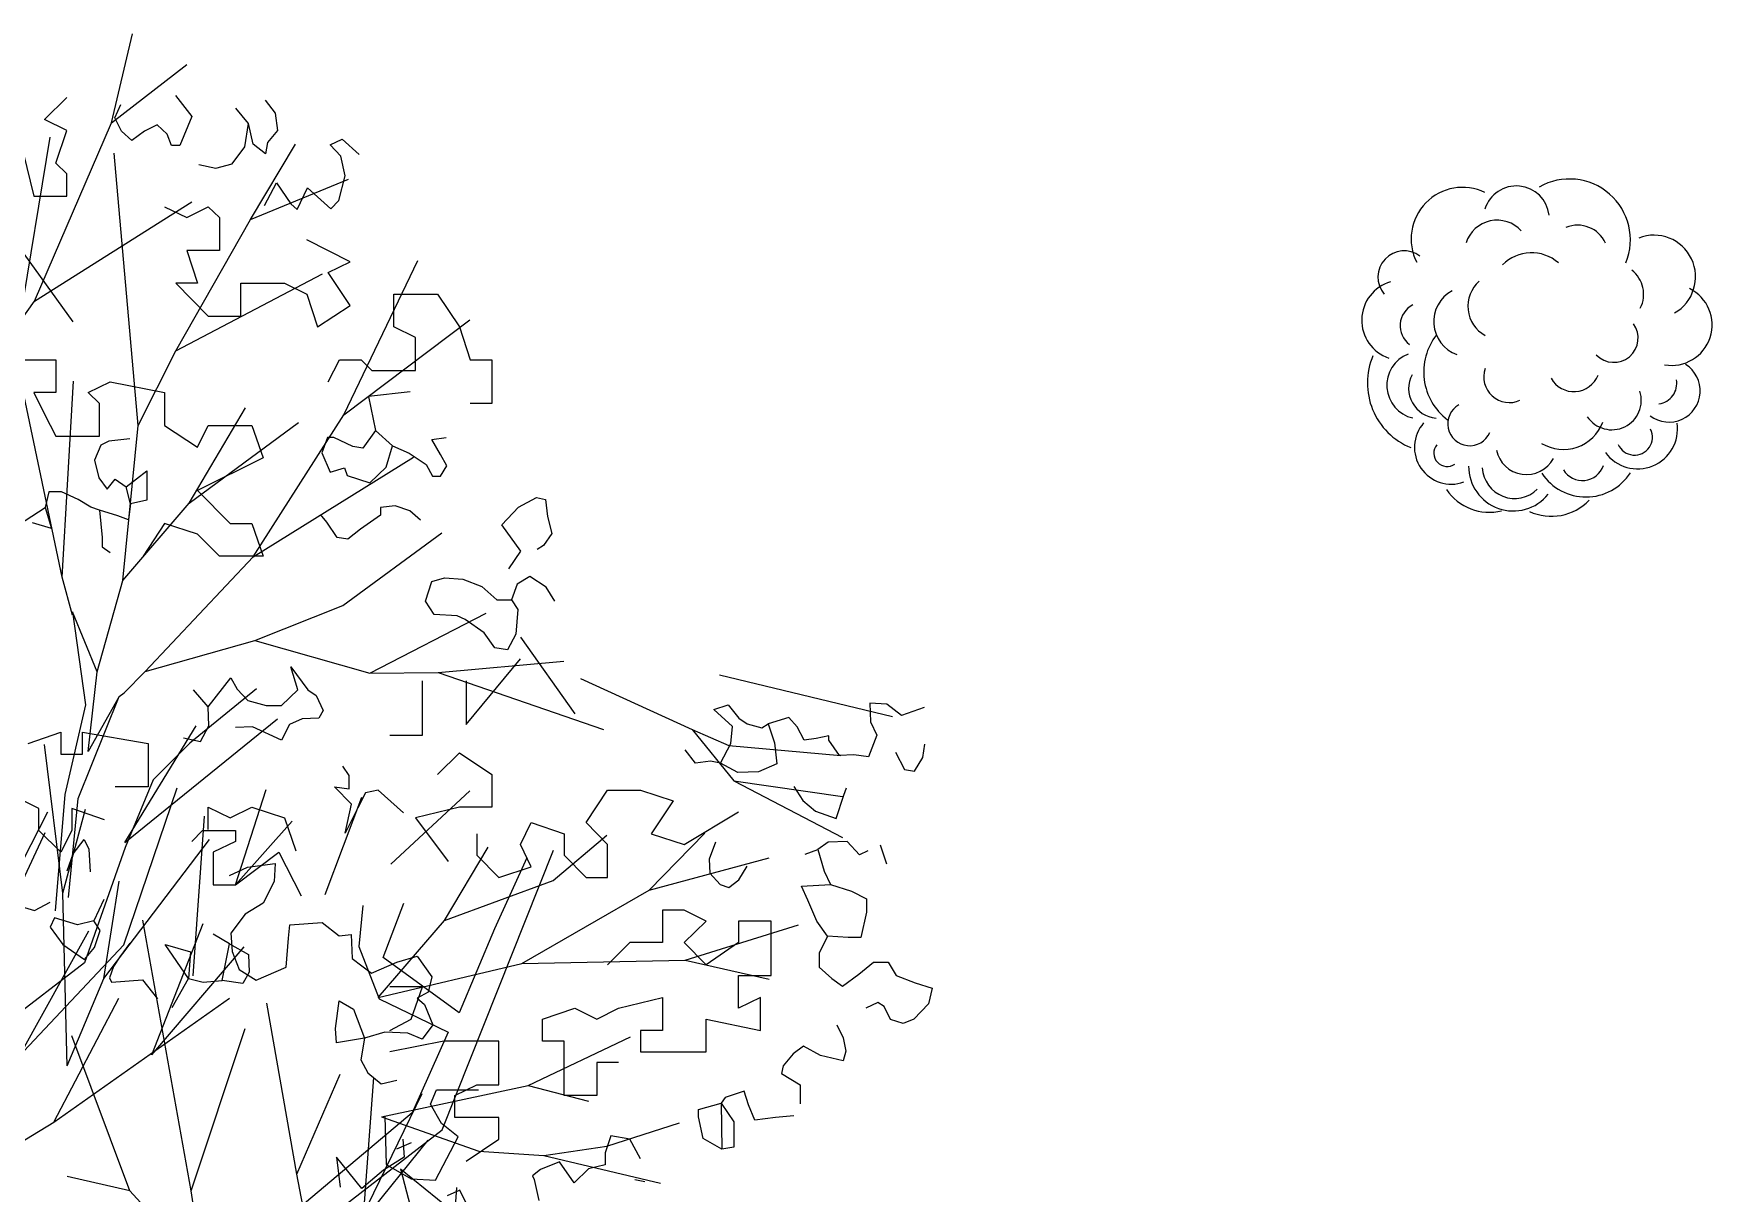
# Model space of a CAD drawing. Extents: x -408 to 1508121, y -29672 to 868845.
# Drawn here: x 1337117 to 1345172, y 173221 to 178770 of the extents above; entities that cross this region are included whole.
import ezdxf

# ---------------------------------------------------------------- set-up
doc = ezdxf.new("R2010")
doc.units = 0
doc.header["$MEASUREMENT"] = 0
doc.layers.get('0').update_dxf_attribs({"lineweight": 25})
doc.layers.add('Vegetation', color=8, linetype='Continuous')

# ---------------------------------------------------------------- blocks, each defined once
blk = doc.blocks.new('tree_elev_19')
for p, q in [((469.8, 5692.6), (509.7, 5863.2)), ((469.8, 5692.6), (613.7, 5803.9)), ((341.6, 5698.7), (383.9, 5741)), ((592, 5744.7), (623.4, 5704.7)), ((763.7, 5736.2), (783.1, 5710.8)), ((475.8, 5702.3), (487.9, 5727.7)), ((623.4, 5704.7), (600.4, 5649.1)), ((732.3, 5691.4), (708.1, 5720.5)), ((783.1, 5710.8), (787.9, 5678.1)), ((322.2, 5351.5), (469.8, 5692.6)), ((383.9, 5678.1), (341.6, 5698.7)), ((363.3, 5615.2), (383.9, 5678.1)), ((489.1, 5676.9), (475.8, 5702.3)), ((508.5, 5658.8), (489.1, 5676.9)), ((532.7, 5676.9), (508.5, 5658.8)), ((556.9, 5689), (532.7, 5676.9)), ((576.2, 5670.9), (556.9, 5689)), ((725, 5646.7), (732.3, 5691.4)), ((740.7, 5651.5), (732.3, 5691.4)), ((787.9, 5678.1), (768.6, 5655.1)), ((396.4, 5311.6), (158.1, 5641.8)), ((294.4, 5311.6), (352.4, 5664.8)), ((584.7, 5649.1), (576.2, 5670.9)), ((600.4, 5649.1), (584.7, 5649.1)), ((700.8, 5614), (725, 5646.7)), ((735.9, 5507.6), (821.8, 5651.5)), ((764.9, 5633.4), (740.7, 5651.5)), ((768.6, 5655.1), (764.9, 5633.4)), ((888.3, 5650.3), (911.3, 5661.2)), ((908.9, 5628.5), (888.3, 5650.3)), ((911.3, 5661.2), (943.9, 5632.2)), ((300.4, 5635.8), (321, 5552.3)), ((383.9, 5594.7), (363.3, 5615.2)), ((520.6, 5113.2), (474.6, 5634.6)), ((636.7, 5612.8), (669.4, 5605.6)), ((669.4, 5605.6), (700.8, 5614)), ((917.3, 5591), (908.9, 5628.5)), ((383.9, 5552.3), (383.9, 5594.7)), ((735.9, 5507.6), (923.4, 5585)), ((762.5, 5534.2), (785.5, 5577.7)), ((785.5, 5577.7), (813.3, 5537.8)), ((905.2, 5543.9), (917.3, 5591)), ((321, 5552.3), (383.9, 5552.3)), ((825.4, 5526.9), (844.8, 5568.1)), ((844.8, 5568.1), (889.5, 5528.1)), ((889.5, 5528.1), (905.2, 5543.9)), ((322.2, 5351.5), (623.4, 5541.4)), ((571.4, 5531.8), (613.7, 5511.2)), ((613.7, 5511.2), (654.8, 5531.8)), ((654.8, 5531.8), (676.6, 5511.2)), ((676.6, 5511.2), (676.6, 5448.3)), ((813.3, 5537.8), (825.4, 5526.9)), ((593.2, 5256), (735.9, 5507.6)), ((676.6, 5448.3), (613.7, 5448.3)), ((613.7, 5448.3), (634.3, 5385.4)), ((927, 5426.5), (843.5, 5468.9)), ((884.7, 5406), (927, 5426.5)), ((914.9, 5133.8), (1056.4, 5429)), ((593.2, 5256), (873.8, 5403.6)), ((634.3, 5385.4), (593.2, 5385.4)), ((593.2, 5385.4), (654.8, 5322.5)), ((717.7, 5385.4), (738.3, 5385.4)), ((717.7, 5322.5), (717.7, 5385.4)), ((738.3, 5385.4), (801.2, 5385.4)), ((801.2, 5385.4), (843.5, 5364.8)), ((927, 5343.1), (884.7, 5406)), ((294.4, 5311.6), (322.2, 5351.5)), ((843.5, 5364.8), (864.1, 5301.9)), ((1010.5, 5364.8), (1093.9, 5364.8)), ((1010.5, 5301.9), (1010.5, 5364.8)), ((1093.9, 5364.8), (1136.3, 5301.9)), ((654.8, 5322.5), (717.7, 5322.5)), ((864.1, 5301.9), (927, 5343.1)), ((914.9, 5133.8), (1155.6, 5315.3)), ((1051.6, 5281.4), (1010.5, 5301.9)), ((1136.3, 5301.9), (1156.8, 5239)), ((520.6, 5113.2), (593.2, 5256)), ((1051.6, 5218.5), (1051.6, 5281.4)), ((278.7, 5239), (363.3, 5239)), ((375.4, 4822.9), (285.9, 5248.7)), ((363.3, 5239), (363.3, 5176.1)), ((884.7, 5196.7), (906.4, 5239)), ((906.4, 5239), (947.6, 5239)), ((947.6, 5239), (968.1, 5218.5)), ((1156.8, 5239), (1198, 5239)), ((1198, 5239), (1198, 5155.6)), ((375.4, 4822.9), (397.2, 5197.9)), ((425, 5176.1), (467.4, 5196.7)), ((467.4, 5196.7), (571.4, 5176.1)), ((968.1, 5218.5), (1051.6, 5218.5)), ((321, 5176.1), (341.6, 5135)), ((363.3, 5176.1), (321, 5176.1)), ((446.8, 5155.6), (425, 5176.1)), ((446.8, 5092.7), (446.8, 5155.6)), ((571.4, 5176.1), (571.4, 5135)), ((1041.9, 5177.4), (962.1, 5168.9)), ((962.1, 5168.9), (975.4, 5103.6)), ((1198, 5155.6), (1156.8, 5155.6)), ((341.6, 5135), (363.3, 5092.7)), ((571.4, 5135), (571.4, 5113.2)), ((618.6, 4964.5), (726.2, 5147.1)), ((740.7, 4861.7), (914.9, 5133.8)), ((363.3, 5092.7), (446.8, 5092.7)), ((491.6, 4816.9), (520.6, 5113.2)), ((571.4, 5113.2), (634.3, 5072.1)), ((618.6, 4964.5), (827.8, 5119.3)), ((634.3, 5072.1), (654.8, 5113.2)), ((654.8, 5113.2), (738.3, 5113.2)), ((738.3, 5113.2), (760.1, 5051.6)), ((975.4, 5103.6), (951.2, 5069.7)), ((1008.1, 5074.5), (975.4, 5103.6)), ((449.2, 5075.8), (437.1, 5046.7)), ((464.9, 5083), (449.2, 5075.8)), ((504.9, 5087.8), (464.9, 5083)), ((883.5, 5090.3), (872.6, 5061.2)), ((872.6, 5061.2), (888.3, 5023.7)), ((895.6, 5090.3), (883.5, 5090.3)), ((931.8, 5073.3), (895.6, 5090.3)), ((951.2, 5069.7), (931.8, 5073.3)), ((996, 5033.4), (1008.1, 5074.5)), ((1008.1, 5074.5), (1039.5, 5060)), ((1039.5, 5060), (1072.2, 5038.3)), ((1083, 5086.6), (1110.9, 5090.3)), ((1100, 5057.6), (1083, 5086.6)), ((437.1, 5046.7), (445.6, 5012.9)), ((760.1, 5051.6), (634.3, 4988.7)), ((740.7, 4861.7), (1048, 5052.8)), ((888.3, 5023.7), (916.1, 5032.2)), ((916.1, 5032.2), (921, 5017.7)), ((964.5, 5003.2), (996, 5033.4)), ((1072.2, 5038.3), (1084.3, 5016.5)), ((1112.1, 5035.8), (1100, 5057.6)), ((1100, 5016.5), (1112.1, 5035.8)), ((445.6, 5012.9), (461.3, 4991.1)), ((461.3, 4991.1), (477, 5010.4)), ((477, 5010.4), (497.6, 4995.9)), ((497.6, 4995.9), (537.5, 5026.2)), ((506.1, 4963.3), (497.6, 4995.9)), ((537.5, 5026.2), (537.5, 4970.5)), ((921, 5017.7), (964.5, 5003.2)), ((1084.3, 5016.5), (1100, 5016.5)), ((350, 4986.2), (342.8, 4956)), ((374.2, 4986.2), (350, 4986.2)), ((405.7, 4971.7), (374.2, 4986.2)), ((429.9, 4957.2), (405.7, 4971.7)), ((491.6, 4816.9), (618.6, 4964.5)), ((506.1, 4963.3), (502.4, 4933)), ((537.5, 4970.5), (506.1, 4963.3)), ((634.3, 4988.7), (697.2, 4925.8)), ((1248.8, 4957.2), (1283.8, 4975.4)), ((1283.8, 4975.4), (1300.8, 4971.7)), ((1300.8, 4971.7), (1304.4, 4939.1)), ((278.7, 4914.9), (342.8, 4956)), ((342.8, 4956), (354.9, 4916.1)), ((446.8, 4951.2), (429.9, 4957.2)), ((481.9, 4940.3), (446.8, 4951.2)), ((446.8, 4951.2), (451.6, 4899.1)), ((502.4, 4933), (481.9, 4940.3)), ((882.3, 4928.2), (870.2, 4942.7)), ((985.1, 4941.5), (946.4, 4914.9)), ((1012.9, 4959.6), (985.1, 4956)), ((985.1, 4956), (985.1, 4941.5)), ((1040.7, 4950), (1012.9, 4959.6)), ((1061.3, 4931.8), (1040.7, 4950)), ((1217.3, 4923.3), (1248.8, 4957.2)), ((1304.4, 4939.1), (1312.9, 4906.4)), ((354.9, 4916.1), (318.6, 4927)), ((451.6, 4899.1), (451.6, 4881)), ((571.4, 4925.8), (530.3, 4862.9)), ((634.3, 4905.2), (571.4, 4925.8)), ((676.6, 4862.9), (634.3, 4905.2)), ((697.2, 4925.8), (738.3, 4925.8)), ((738.3, 4925.8), (760.1, 4862.9)), ((901.6, 4899.1), (882.3, 4928.2)), ((922.2, 4895.5), (901.6, 4899.1)), ((912.5, 4768.5), (1102.4, 4907.6)), ((946.4, 4914.9), (922.2, 4895.5)), ((1253.6, 4872.5), (1217.3, 4923.3)), ((1312.9, 4906.4), (1297.1, 4883.4)), ((451.6, 4881), (467.4, 4870.1)), ((1230.6, 4838.7), (1253.6, 4872.5)), ((1297.1, 4883.4), (1285.1, 4876.2)), ((533.9, 4642.7), (740.7, 4861.7)), ((760.1, 4862.9), (676.6, 4862.9)), ((394.8, 4750.4), (375.4, 4822.9)), ((442, 4641.5), (491.6, 4816.9)), ((1071, 4777), (1083, 4814.5)), ((1083, 4814.5), (1107.2, 4821.7)), ((1107.2, 4821.7), (1142.3, 4819.3)), ((1142.3, 4819.3), (1178.6, 4804.8)), ((1178.6, 4804.8), (1207.6, 4779.4)), ((1246.3, 4809.6), (1235.5, 4779.4)), ((1270.5, 4824.2), (1246.3, 4809.6)), ((1302, 4803.6), (1270.5, 4824.2)), ((1318.9, 4777), (1302, 4803.6)), ((1087.9, 4751.6), (1071, 4777)), ((1207.6, 4779.4), (1235.5, 4779.4)), ((1235.5, 4779.4), (1247.6, 4761.3)), ((394.8, 4756.4), (420.2, 4578.6)), ((442, 4641.5), (394.8, 4756.4)), ((744.4, 4702), (912.5, 4768.5)), ((964.5, 4639.1), (1187.1, 4754)), ((1131.4, 4749.2), (1087.9, 4751.6)), ((1147.2, 4741.9), (1131.4, 4749.2)), ((1183.4, 4716.5), (1147.2, 4741.9)), ((1247.6, 4761.3), (1243.9, 4714.1)), ((1204, 4687.5), (1183.4, 4716.5)), ((1243.9, 4714.1), (1228.2, 4683.8)), ((1252.8, 4707.9), (1356.8, 4561.6)), ((533.9, 4642.7), (744.4, 4702)), ((744.4, 4702), (964.5, 4639.1)), ((1228.2, 4683.8), (1204, 4687.5)), ((425, 4489.1), (442, 4641.5)), ((494, 4601.6), (533.9, 4642.7)), ((826.6, 4607.6), (813.3, 4651.2)), ((813.3, 4651.2), (846, 4607.6)), ((964.5, 4639.1), (1095.1, 4640.3)), ((1095.1, 4640.3), (1335.9, 4662.1)), ((1095.1, 4640.3), (1412.1, 4531.4)), ((1148.8, 4541), (1252.8, 4666.8)), ((747.6, 4609.3), (619.9, 4505.5)), ((654.8, 4575), (698.4, 4630.6)), ((698.4, 4630.6), (710.5, 4608.8)), ((710.5, 4608.8), (731.1, 4587.1)), ((1065.3, 4561.6), (1065.3, 4624.5)), ((1148.8, 4624.5), (1148.8, 4541)), ((1367.7, 4629.3), (1581.8, 4531.3)), ((1965.2, 4555.5), (1633.8, 4635.3)), ((420.2, 4578.6), (380.3, 4406.8)), ((405.7, 4399.6), (484.3, 4594.3)), ((484.3, 4594.3), (425, 4489.1)), ((484.3, 4594.3), (494, 4601.6)), ((654.8, 4575), (627, 4607.6)), ((731.1, 4587.1), (766.1, 4577.4)), ((766.1, 4577.4), (795.2, 4577.4)), ((795.2, 4577.4), (826.6, 4607.6)), ((846, 4607.6), (861.7, 4596.7)), ((861.7, 4596.7), (875, 4567.7)), ((1622.9, 4570), (1650.7, 4578.5)), ((1650.7, 4578.5), (1671.3, 4553.1)), ((1954.4, 4579.7), (1921.7, 4582.1)), ((1921.7, 4582.1), (1922.9, 4545.8)), ((1982.2, 4557.9), (1954.4, 4579.7)), ((495.2, 4314.9), (787.9, 4552)), ((656.1, 4538.7), (654.8, 4575)), ((835.1, 4552), (810.9, 4541.1)), ((866.5, 4553.2), (835.1, 4552)), ((875, 4567.7), (866.5, 4553.2)), ((1065.3, 4520.4), (1065.3, 4561.6)), ((1659.2, 4537.4), (1622.9, 4570)), ((1671.3, 4553.1), (1687, 4542.2)), ((1766.9, 4554.3), (1727, 4542.2)), ((1782.6, 4536.2), (1766.9, 4554.3)), ((1922.9, 4545.8), (1935, 4520.4)), ((2025.7, 4573.7), (1982.2, 4557.9)), ((310.1, 4504.8), (373, 4526.6)), ((373, 4526.6), (373, 4484.3)), ((414.1, 4484.3), (414.1, 4526.6)), ((414.1, 4526.6), (539.9, 4504.8)), ((495.2, 4314.9), (631.9, 4538.7)), ((607.7, 4515.7), (640.3, 4508.4)), ((640.3, 4508.4), (656.1, 4538.7)), ((739.5, 4536.3), (706.9, 4535.1)), ((795.2, 4510.9), (739.5, 4536.3)), ((810.9, 4541.1), (795.2, 4510.9)), ((1002.4, 4520.4), (1065.3, 4520.4)), ((1581.8, 4531.3), (1652, 4501.1)), ((1581.8, 4531.3), (1661.6, 4433.3)), ((1655.6, 4504.7), (1659.2, 4537.4)), ((1687, 4542.2), (1714.9, 4534.9)), ((1714.9, 4534.9), (1727, 4542.2)), ((1727, 4542.2), (1739, 4505.9)), ((1795.9, 4510.8), (1782.6, 4536.2)), ((1818.9, 4514.4), (1795.9, 4510.8)), ((1843.1, 4519.2), (1818.9, 4514.4)), ((1843.1, 4510.8), (1843.1, 4519.2)), ((1935, 4520.4), (1919.3, 4479.3)), ((376.6, 4218.1), (341.6, 4502.4)), ((373, 4484.3), (414.1, 4484.3)), ((539.9, 4504.8), (539.9, 4421.4)), ((619.9, 4505.5), (549.6, 4435.2)), ((1093.9, 4445.5), (1136.3, 4486.7)), ((1136.3, 4486.7), (1198, 4445.5)), ((1587.8, 4467.2), (1568.5, 4492.6)), ((1636.2, 4467.2), (1655.6, 4504.7)), ((1652, 4501.1), (1866.1, 4481.7)), ((1739, 4505.9), (1743.9, 4466)), ((1863.6, 4481.7), (1843.1, 4510.8)), ((1891.5, 4482.9), (1863.6, 4481.7)), ((1919.3, 4479.3), (1891.5, 4482.9)), ((1971.3, 4487.8), (1988.2, 4455.1)), ((2023.3, 4478.1), (2026.9, 4503.5)), ((924.6, 4443.1), (912.5, 4461.3)), ((1616.9, 4470.8), (1587.8, 4467.2)), ((1636.2, 4467.2), (1616.9, 4470.8)), ((1668.9, 4449.1), (1636.2, 4467.2)), ((1708.8, 4450.3), (1668.9, 4449.1)), ((1743.9, 4466), (1708.8, 4450.3)), ((1988.2, 4455.1), (2007.6, 4451.5)), ((2007.6, 4451.5), (2023.3, 4478.1)), ((539.9, 4421.4), (477, 4421.4)), ((493.1, 4119.3), (595.6, 4419.9)), ((549.6, 4435.2), (495.6, 4305.7)), ((706.9, 4233.9), (766.1, 4416.5)), ((929.4, 4388.7), (896.8, 4421.4)), ((896.8, 4421.4), (924.6, 4417.7)), ((924.6, 4417.7), (924.6, 4443.1)), ((980.2, 4415.3), (956, 4410.5)), ((1028.6, 4371.8), (980.2, 4415.3)), ((1198, 4445.5), (1198, 4403.2)), ((1378.6, 4353.5), (1419.7, 4415.2)), ((1419.7, 4415.2), (1482.6, 4415.2)), ((1482.6, 4415.2), (1545.5, 4394.6)), ((1661.6, 4433.3), (1869.7, 4324.5)), ((1661.6, 4433.3), (1869.7, 4403.1)), ((1776.5, 4422.5), (1793.5, 4395.8)), ((1872.1, 4405.5), (1876.9, 4420)), ((330.7, 4380.2), (289.6, 4400.8)), ((380.3, 4406.8), (362.1, 4184.3)), ((387.5, 4209.7), (405.7, 4399.6)), ((654.8, 4340.3), (654.8, 4382.6)), ((654.8, 4382.6), (697.2, 4362.1)), ((697.2, 4362.1), (738.3, 4382.6)), ((738.3, 4382.6), (801.2, 4362.1)), ((878.6, 4215.7), (948.8, 4402)), ((917.3, 4333.1), (929.4, 4388.7)), ((956, 4410.5), (941.5, 4381.4)), ((1004.4, 4273.8), (1155.6, 4414.1)), ((1136.3, 4382.6), (1051.6, 4362.1)), ((1198, 4382.6), (1136.3, 4382.6)), ((1198, 4403.2), (1198, 4382.6)), ((1545.5, 4394.6), (1503.2, 4331.7)), ((1793.5, 4395.8), (1817.7, 4375.3)), ((1857.6, 4360.8), (1872.1, 4405.5)), ((202.8, 4090.6), (348, 4374)), ((330.7, 4337.9), (330.7, 4380.2)), ((376.6, 4218.1), (420.2, 4379)), ((456.5, 4358.5), (393.6, 4380.2)), ((393.6, 4380.2), (393.6, 4337.9)), ((625.8, 4059.7), (647.6, 4365.7)), ((706.9, 4233.9), (815.7, 4356)), ((801.2, 4362.1), (823, 4299.2)), ((941.5, 4381.4), (917.3, 4333.1)), ((1051.6, 4362.1), (1114.5, 4278.6)), ((1252.8, 4311.2), (1273.4, 4353.5)), ((1273.4, 4353.5), (1336.3, 4331.7)), ((1419.7, 4311.2), (1378.6, 4353.5)), ((1566.1, 4311.2), (1670.1, 4374.1)), ((1817.7, 4375.3), (1857.6, 4360.8)), ((270.2, 4178.2), (342.8, 4334.3)), ((373, 4296.8), (330.7, 4337.9)), ((393.6, 4337.9), (373, 4296.8)), ((396.4, 4293.3), (417.1, 4321)), ((417.1, 4321), (426.3, 4302.6)), ((455.3, 4054.8), (657.3, 4321)), ((623.4, 4317.3), (644, 4337.9)), ((644, 4337.9), (706.9, 4337.9)), ((706.9, 4337.9), (706.9, 4317.3)), ((1169.3, 4331.7), (1169.3, 4290.6)), ((1315.7, 4242.2), (1418.5, 4329.3)), ((1336.3, 4331.7), (1336.3, 4290.6)), ((1499.5, 4224.1), (1606, 4332.9)), ((1503.2, 4331.7), (1566.1, 4311.2)), ((384.8, 4261.1), (396.4, 4293.3)), ((495.6, 4305.7), (418.2, 4084.7)), ((426.3, 4302.6), (428.6, 4258.8)), ((706.9, 4317.3), (664.5, 4296.8)), ((664.5, 4296.8), (664.5, 4233.9)), ((706.9, 4233.9), (790.3, 4296.8)), ((790.3, 4296.8), (832.7, 4213.3)), ((1102.8, 3764.9), (1316.2, 4300.6)), ((1107.6, 4166), (1191.1, 4306.3)), ((1169.3, 4290.6), (1211.7, 4248.3)), ((1265.2, 4285.5), (1203.3, 4149.6)), ((1273.4, 4268.8), (1252.8, 4311.2)), ((1336.3, 4290.6), (1378.6, 4248.3)), ((1419.7, 4248.3), (1419.7, 4311.2)), ((1499.5, 4224.1), (1729.4, 4285.8)), ((1626.6, 4316), (1614.5, 4283.3)), ((1798.3, 4293), (1822.5, 4301.5)), ((1841.9, 4316), (1822.5, 4301.5)), ((1822.5, 4301.5), (1834.6, 4260.4)), ((1878.2, 4317.2), (1841.9, 4316)), ((1902.3, 4291.8), (1878.2, 4317.2)), ((1918.1, 4299.1), (1902.3, 4291.8)), ((1954.4, 4273.7), (1942.3, 4310)), ((695.9, 4251.9), (730.4, 4268)), ((730.4, 4268), (783.4, 4274.9)), ((783.4, 4274.9), (781.1, 4240.4)), ((1211.7, 4248.3), (1273.4, 4268.8)), ((1614.5, 4283.3), (1615.7, 4256.7)), ((1615.7, 4256.7), (1635, 4235)), ((1671.3, 4243.4), (1687, 4270)), ((1834.6, 4260.4), (1846.7, 4235)), ((455.3, 4054.8), (484.3, 4241.1)), ((664.5, 4233.9), (706.9, 4233.9)), ((781.1, 4240.4), (760.4, 4198.9)), ((1107.6, 4166), (1315.7, 4242.2)), ((1255.2, 4083.8), (1499.5, 4224.1)), ((1378.6, 4248.3), (1419.7, 4248.3)), ((1635, 4235), (1652, 4228.9)), ((1652, 4228.9), (1671.3, 4243.4)), ((1791.1, 4231.3), (1846.7, 4235)), ((1803.2, 4204.7), (1791.1, 4231.3)), ((1846.7, 4235), (1886.6, 4221.7)), ((1886.6, 4221.7), (1915.6, 4207.1)), ((290.4, 4194.3), (322.6, 4185.1)), ((322.6, 4185.1), (352.6, 4201.2)), ((385.1, 3887.9), (376.6, 4218.1)), ((455.3, 4206), (435.9, 4164.9)), ((760.4, 4198.9), (725.8, 4178.1)), ((950.7, 4194.6), (943.2, 4116)), ((990, 4094.8), (1029.4, 4199.3)), ((1820.1, 4164.8), (1803.2, 4204.7)), ((1915.6, 4207.1), (1915.6, 4181.7)), ((360.9, 4171), (352.4, 4152.8)), ((404.5, 4157.7), (360.9, 4171)), ((435.9, 4164.9), (404.5, 4157.7)), ((448, 4146.8), (435.9, 4164.9)), ((622.1, 3648.2), (530, 4166.6)), ((547.2, 3908.5), (645.2, 4160.1)), ((725.8, 4178.1), (698.2, 4141.3)), ((808.8, 4132.1), (811.1, 4157.4)), ((811.1, 4157.4), (873.3, 4162)), ((873.3, 4162), (905.5, 4136.7)), ((980.6, 4018.4), (1107.6, 4166)), ((1566.1, 4185.4), (1524.9, 4185.4)), ((1524.9, 4185.4), (1524.9, 4123.7)), ((1608.4, 4164.8), (1566.1, 4185.4)), ((1566.1, 4123.7), (1608.4, 4164.8)), ((1568.5, 4089.8), (1785, 4157.6)), ((1733, 4164.8), (1670.1, 4164.8)), ((1670.1, 4164.8), (1670.1, 4123.7)), ((1733, 4060.8), (1733, 4164.8)), ((1840.7, 4135.8), (1820.1, 4164.8)), ((1915.6, 4181.7), (1904.8, 4133.4)), ((218.9, 3772.6), (426.3, 4145.9)), ((352.4, 4152.8), (376.6, 4120.2)), ((437.1, 4114.1), (448, 4146.8)), ((696, 4121.4), (664.5, 4139.5)), ((698.2, 4141.3), (700.5, 4106.7)), ((804.2, 4076.8), (808.8, 4132.1)), ((905.5, 4136.7), (928.6, 4139)), ((928.6, 4139), (930.9, 4092.9)), ((1203.3, 4149.6), (1135.7, 3989.3)), ((1840.7, 4135.8), (1824.9, 4103.1)), ((1880.6, 4133.4), (1840.7, 4135.8)), ((1904.8, 4133.4), (1880.6, 4133.4)), ((229.3, 3839), (493.1, 4119.3)), ((376.6, 4120.2), (417.8, 4091.1)), ((417.8, 4091.1), (437.1, 4114.1)), ((485.5, 4096), (473.4, 4077.8)), ((504.9, 4122.6), (485.5, 4096)), ((547.2, 3908.5), (723.8, 4115.3)), ((617.4, 4054.8), (572.6, 4120.2)), ((572.6, 4120.2), (621, 4105.7)), ((621, 4105.7), (617.4, 4054.8)), ((681.5, 4051.2), (696, 4121.4)), ((696, 4121.4), (732.3, 4100.8)), ((700.5, 4106.7), (714.3, 4072.2)), ((732.3, 4100.8), (733.5, 4066.9)), ((930.9, 4092.9), (967.7, 4065.3)), ((943.2, 4116), (982.4, 4016.2)), ((1135.7, 3989.3), (990, 4094.8)), ((1016.1, 4086), (1055.3, 4097.5)), ((1055.3, 4097.5), (1082.9, 4058.3)), ((1462, 4123.7), (1419.7, 4081.3)), ((1524.9, 4123.7), (1462, 4123.7)), ((1608.4, 4081.3), (1566.1, 4123.7)), ((1670.1, 4123.7), (1608.4, 4081.3)), ((1824.9, 4103.1), (1824.9, 4076.5)), ((418.2, 4084.7), (265.7, 3967.4)), ((473.4, 4077.8), (466.2, 4056.1)), ((714.3, 4072.2), (746.6, 4051.4)), ((733.5, 4066.9), (721.4, 4045.2)), ((746.6, 4051.4), (804.2, 4076.8)), ((967.7, 4065.3), (1016.1, 4086)), ((980.6, 4018.4), (1255.2, 4083.8)), ((1255.2, 4083.8), (1568.5, 4089.8)), ((1568.5, 4089.8), (1729.4, 4053.5)), ((1670.1, 3997.9), (1670.1, 4060.8)), ((1670.1, 4060.8), (1733, 4060.8)), ((1824.9, 4076.5), (1849.1, 4054.7)), ((1869.7, 4040.2), (1901.1, 4063.2)), ((1901.1, 4063.2), (1929, 4086.2)), ((1929, 4086.2), (1956.8, 4086.2)), ((1956.8, 4086.2), (1972.5, 4060.8)), ((1972.5, 4060.8), (2008.8, 4046.3)), ((385.1, 3887.9), (455.3, 4054.8)), ((466.2, 4056.1), (469.8, 4047.6)), ((469.8, 4047.6), (529.1, 4052.4)), ((529.1, 4052.4), (558.1, 4016.1)), ((585.9, 3999.2), (617.4, 4054.8)), ((617.4, 4054.8), (645.2, 4047.6)), ((645.2, 4047.6), (681.5, 4051.2)), ((721.4, 4045.2), (681.5, 4051.2)), ((1065.3, 4039), (1002.4, 4039)), ((1043.5, 3977.3), (1065.3, 4039)), ((1076, 4028.4), (1055.3, 4016.9)), ((1082.9, 4058.3), (1076, 4028.4)), ((1849.1, 4054.7), (1869.7, 4040.2)), ((2008.8, 4046.3), (2041.4, 4036.6)), ((2041.4, 4036.6), (2034.2, 4006.4)), ((359.5, 3779.6), (483.9, 4016.9)), ((359.5, 3779.6), (695.9, 4016.9)), ((824.9, 3680.5), (767.3, 4007.7)), ((898.6, 3959.3), (905.5, 4012.3)), ((905.5, 4012.3), (933.2, 3996.1)), ((933.2, 3996.1), (953.9, 3940.8)), ((982.4, 4016.2), (1114.1, 3951.9)), ((1055.3, 4016.9), (1069.1, 4005.3)), ((1069.1, 4005.3), (1085.2, 3966.2)), ((1295.1, 3977.3), (1356.8, 3997.9)), ((1356.8, 3997.9), (1399.1, 3977.3)), ((1399.1, 3977.3), (1440.3, 3997.9)), ((1440.3, 3997.9), (1524.9, 4018.4)), ((1524.9, 4018.4), (1524.9, 3955.5)), ((1712.4, 4018.4), (1670.1, 3997.9)), ((1712.4, 3955.5), (1712.4, 4018.4)), ((1937.4, 4008.8), (1914.4, 3997.9)), ((1949.5, 4001.5), (1937.4, 4008.8)), ((1961.6, 3976.1), (1949.5, 4001.5)), ((2034.2, 4006.4), (2006.4, 3977.3)), ((1002.4, 3955.5), (1043.5, 3977.3)), ((1085.2, 3966.2), (1064.5, 3938.5)), ((1295.1, 3935), (1295.1, 3977.3)), ((1608.4, 3914.4), (1608.4, 3977.3)), ((1608.4, 3977.3), (1712.4, 3955.5)), ((1858.8, 3966.4), (1870.9, 3941)), ((1985.8, 3968.9), (1961.6, 3976.1)), ((2006.4, 3977.3), (1985.8, 3968.9)), ((504.6, 3648.2), (394, 3945.4)), ((622.1, 3648.2), (725.8, 3959.3)), ((900.9, 3931.6), (898.6, 3959.3)), ((953.9, 3940.8), (900.9, 3931.6)), ((953.9, 3940.8), (947, 3899.4)), ((993.1, 3952.4), (953.9, 3940.8)), ((1036.9, 3950.1), (993.1, 3952.4)), ((1106.4, 3935), (1002.4, 3914.4)), ((1064.5, 3938.5), (1036.9, 3950.1)), ((1114.1, 3951.9), (1045.7, 3797.6)), ((1211.7, 3935), (1106.4, 3935)), ((1211.7, 3851.5), (1211.7, 3935)), ((1267.3, 3850.3), (1463.3, 3943.5)), ((1336.3, 3935), (1295.1, 3935)), ((1336.3, 3872.1), (1336.3, 3935)), ((1524.9, 3955.5), (1482.6, 3955.5)), ((1482.6, 3955.5), (1482.6, 3914.4)), ((1870.9, 3941), (1875.7, 3915.6)), ((947, 3899.4), (960.8, 3874)), ((1482.6, 3914.4), (1608.4, 3914.4)), ((1775.3, 3910.8), (1756, 3887.8)), ((1794.7, 3925.3), (1775.3, 3910.8)), ((1827.3, 3907.2), (1794.7, 3925.3)), ((1870.9, 3897.5), (1827.3, 3907.2)), ((1875.7, 3915.6), (1870.9, 3897.5)), ((824.9, 3680.5), (907.8, 3871.7)), ((960.8, 3874), (986.2, 3853.3)), ((1336.3, 3831), (1336.3, 3872.1)), ((1399.1, 3893.9), (1399.1, 3831)), ((1440.3, 3893.9), (1399.1, 3893.9)), ((1756, 3887.8), (1752.4, 3873.3)), ((1752.4, 3873.3), (1788.6, 3851.5)), ((871, 3436.3), (1064.5, 3834.9)), ((951.6, 3591), (972.3, 3865.1)), ((986.2, 3853.3), (1016.1, 3860.2)), ((986.7, 3789.8), (1267.3, 3850.3)), ((1080.6, 3814.1), (1092.2, 3841.8)), ((1092.2, 3841.8), (1172.8, 3841.8)), ((1127, 3831), (1169.3, 3851.5)), ((1169.3, 3851.5), (1211.7, 3851.5)), ((1267.3, 3850.3), (1383.4, 3820.1)), ((1681, 3839.4), (1644.7, 3827.3)), ((1689.5, 3812.8), (1681, 3839.4)), ((1788.6, 3851.5), (1788.6, 3815.2)), ((1101.4, 3777.3), (1080.6, 3814.1)), ((1127, 3788.6), (1127, 3831)), ((1399.1, 3831), (1336.3, 3831)), ((1593.9, 3804.3), (1637.4, 3816.4)), ((1593.9, 3789.8), (1593.9, 3804.3)), ((1644.7, 3827.3), (1637.4, 3816.4)), ((1637.4, 3816.4), (1638.7, 3728.1)), ((1637.4, 3816.4), (1661.6, 3780.2)), ((1701.5, 3783.8), (1689.5, 3812.8)), ((161.3, 3659.7), (359.5, 3779.6)), ((1045.7, 3797.6), (807, 3597)), ((986.7, 3789.8), (1173, 3724.5)), ((993.1, 3791.1), (995.4, 3698.9)), ((1133.6, 3751.9), (1101.4, 3777.3)), ((1211.7, 3788.6), (1127, 3788.6)), ((1211.7, 3747.5), (1211.7, 3788.6)), ((1418.5, 3734.2), (1557.6, 3778.9)), ((1602.4, 3748.7), (1593.9, 3789.8)), ((1661.6, 3780.2), (1661.6, 3731.8)), ((1741.5, 3788.6), (1701.5, 3783.8)), ((1776.5, 3792.3), (1741.5, 3788.6)), ((629.5, 3400.1), (1102.8, 3764.9)), ((951.6, 3591), (1076, 3745.3)), ((1043.5, 3740.2), (1015.7, 3728.1)), ((1027.6, 3747.6), (1029.9, 3713.1)), ((1089.9, 3669), (1133.6, 3751.9)), ((1148.8, 3705.2), (1211.7, 3747.5)), ((1425.8, 3753.5), (1414.9, 3720.9)), ((1462, 3747.5), (1425.8, 3753.5)), ((1482.6, 3710), (1462, 3747.5)), ((1638.7, 3728.1), (1602.4, 3748.7)), ((949.3, 3653.2), (900.9, 3713.1)), ((900.9, 3713.1), (907.8, 3655.5)), ((1029.9, 3713.1), (990.8, 3687.7)), ((1173, 3724.5), (1297.5, 3716)), ((1297.5, 3716), (1418.5, 3734.2)), ((1297.5, 3716), (1521.3, 3662.8)), ((1414.9, 3720.9), (1414.9, 3697.9)), ((1661.6, 3731.8), (1638.7, 3728.1)), ((504.6, 3648.2), (384.8, 3675.9)), ((871, 3436.3), (824.9, 3680.5)), ((990.8, 3687.7), (949.3, 3653.2)), ((995.4, 3698.9), (1043.8, 3671.3)), ((1023, 3690.6), (1049.6, 3590.2)), ((1023, 3690.6), (1141.5, 3595.1)), ((1291.5, 3689.4), (1275.8, 3677.3)), ((1275.8, 3677.3), (1279.4, 3670.1)), ((1327.8, 3704), (1291.5, 3689.4)), ((1355.6, 3664), (1327.8, 3704)), ((1383.4, 3690.6), (1355.6, 3664)), ((1414.9, 3697.9), (1383.4, 3690.6)), ((642.9, 3498.5), (504.6, 3648.2)), ((695.9, 3187.4), (622.1, 3648.2)), ((1043.8, 3671.3), (1089.9, 3669)), ((1110.6, 3381), (1131.3, 3655.1)), ((1136.7, 3649.5), (1112.5, 3638.6)), ((1152.4, 3616.9), (1136.7, 3649.5)), ((1279.4, 3670.1), (1287.9, 3630.2)), ((1471.7, 3670.1), (1491.1, 3666.5))]:
    blk.add_line(p, q)
blk = doc.blocks.new('A$C344245AC')
for centre, major_axis, start_param, end_param in [((-357.4, 560.2), (-40.4, 243.5), -0.612293, 1.876966), ((-100.2, 655.8), (-149.3, 51.6), 3.593054, 6.311732), ((153.8, 555.2), (289.5, 35.9), -0.506286, 1.965718), ((-192.6, 493.9), (-155.1, 16.4), 3.981079, 6.079652), ((192.5, 478.3), (83.2, 121.9), -0.541473, 0.983185), ((558.5, 379), (77.1, 183.6), 4.054564, 7.053499), ((-637.5, 377.4), (-37, 120.1), -0.94414, 1.978486), ((-28.2, 296.9), (-115.9, 159.2), -1.346883, 0.15367), ((365.1, 295.7), (144.1, 0.5), -0.481055, 0.915971), ((-649.6, 171.4), (155.7, 110.7), 1.231362, 3.769293), ((-173.9, 238.1), (-124.3, 98.8), -0.177371, 1.746294), ((642.9, 148.9), (-101.9, 164.9), 2.415348, 5.268297), ((-546.4, 144.9), (110.8, 1.9), 2.015461, 4.061235), ((-327.9, 164.6), (-166.4, 22.9), -0.937904, 1.3587), ((-256.6, -76.2), (285.7, 30.1), 2.374123, 3.957221), ((366.5, 85.7), (6.8, 116), 2.391875, 5.406404), ((-479.5, -129.3), (-333, 24.4), -0.329093, 1.256441), ((-559.9, -140.4), (-135.4, 86.1), -0.628651, 1.908241), ((-133.5, -99.7), (-84.8, 89.3), 0.487481, 2.804471), ((630.2, -166.9), (-27.7, 146.8), 2.313468, 5.533287), ((-473.9, -155.4), (141.8, 6.9), 2.610135, 4.585626), ((174.8, -46.1), (116.1, 44.7), 3.279024, 5.544584), ((569.4, -131.6), (71.9, 66.9), 4.096849, 5.716118), ((-324, -324.5), (97, 39.6), 1.698221, 5.488007), ((356.7, -211.7), (121.1, 72.9), 3.192319, 6.055801), ((-411.7, -436.9), (165.9, 60.1), 2.07139, 4.715101), ((125.2, -245.6), (-14, 201.1), 2.527052, 4.27975), ((480.1, -349), (-182.4, 57.6), 0.939199, 3.593811), ((465.6, -388.4), (-80.9, 28.7), 0.761445, 3.940809), ((-431.4, -464.7), (63.8, 4), 2.402532, 5.266014), ((-52.2, -421.4), (-49.5, 137.6), 1.423903, 3.879999), ((-115, -527.6), (-203.6, 65.8), 0.306877, 2.78011), ((-108.6, -526.7), (123.2, 94.4), 2.546444, 4.832897), ((233.1, -421.6), (253, 2.2), 3.717963, 5.700135), ((216.2, -488.8), (106.6, 9.4), 3.601023, 5.853984), ((-231.2, -504.8), (-211.5, 119.6), 1.096346, 2.337127), ((67.7, -516.4), (-249.8, 17.6), 1.207198, 2.447979)]:
    blk.add_ellipse(centre, major_axis=major_axis, ratio=1, start_param=start_param, end_param=end_param)

msp = doc.modelspace()

# ---------------------------------------------------------------- block references
at = {"layer": 'Vegetation', "xscale": 2.5, "yscale": 2.5, "zscale": 2.5}
msp.add_blockref('tree_elev_19', (1336315.1, 164112), dxfattribs=at)
at = {"layer": 'Vegetation'}
msp.add_blockref('A$C344245AC', (1344315.1, 177227.7), dxfattribs=at)

doc.saveas('drawing.dxf')
